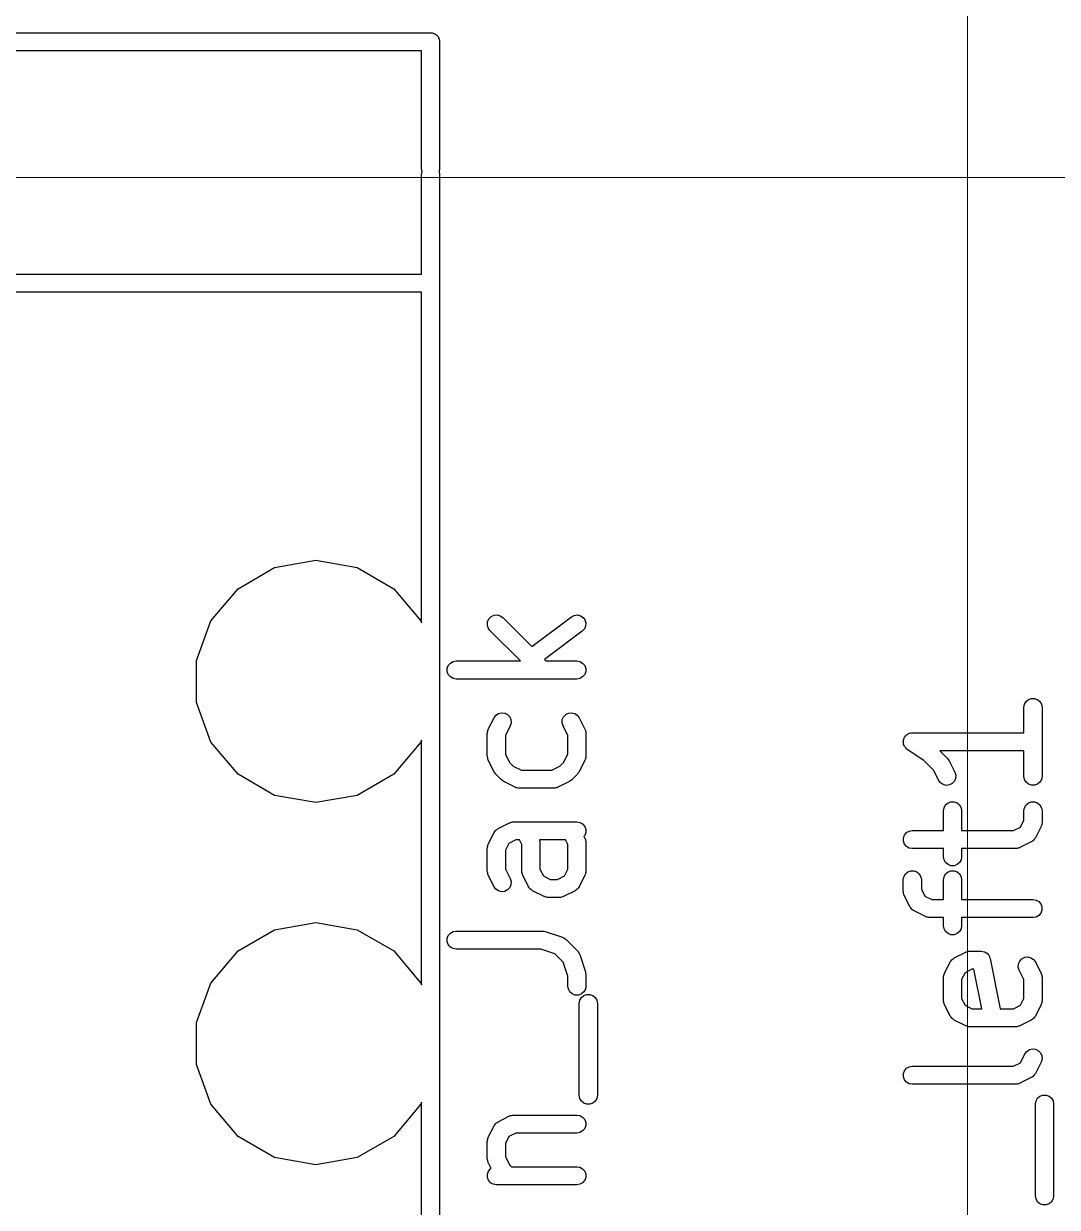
# Model space of a CAD drawing. Header units: millimetres. Extents: x 24 to 200, y 24 to 188.
# Drawn here: x 93.2 to 101.77, y 157.17 to 166.98 of the extents above; entities that cross this region are included whole.
import ezdxf

# ---------------------------------------------------------------- set-up
doc = ezdxf.new("R2010")
doc.units = ezdxf.units.MM
doc.layers.add('7_PCBサンプル', color=7, linetype='Continuous')
doc.layers.add('補助線', color=4, linetype='Continuous', lineweight=5, transparency=0.5)

# ---------------------------------------------------------------- blocks, each defined once
blk = doc.blocks.new('hhskb2-F.SilkS')
at = {"layer": '7_PCBサンプル'}
for p, q in [((77.45, -19.725), (83.55, -19.725)), ((83.55, -19.725), (83.5565, -19.7261)), ((83.5565, -19.7261), (83.563, -19.7261)), ((83.563, -19.7261), (83.5692, -19.7284)), ((83.5692, -19.7284), (83.5757, -19.7295)), ((83.5757, -19.7295), (83.5813, -19.7328)), ((83.5813, -19.7328), (83.5875, -19.735)), ((83.5875, -19.735), (83.5925, -19.7393)), ((83.5925, -19.7393), (83.5982, -19.7425)), ((83.5982, -19.7425), (83.6024, -19.7476)), ((83.6024, -19.7476), (83.6075, -19.7518)), ((83.6075, -19.7518), (83.6107, -19.7575)), ((83.6107, -19.7575), (83.615, -19.7625)), ((83.615, -19.7625), (83.6172, -19.7687)), ((83.6172, -19.7687), (83.6205, -19.7743)), ((83.6205, -19.7743), (83.6216, -19.7808)), ((83.6216, -19.7808), (83.6239, -19.787)), ((83.6239, -19.787), (83.6239, -19.7935)), ((83.6239, -19.7935), (83.625, -19.8)), ((83.625, -19.8), (83.625, -20.85)), ((83.475, -19.875), (77.525, -19.875)), ((83.475, -20.85), (83.475, -19.875)), ((83.4794, -20.875), (83.475, -20.85)), ((83.475, -20.9), (83.4794, -20.875)), ((83.625, -20.85), (83.6206, -20.875)), ((83.6206, -20.875), (83.625, -20.9)), ((83.475, -21.725), (83.475, -20.9)), ((83.625, -20.9), (83.625, -21.9)), ((77.525, -21.725), (83.475, -21.725)), ((83.475, -21.875), (77.525, -21.875)), ((83.475, -21.9), (83.475, -21.875)), ((83.475, -24.6137), (83.475, -21.9)), ((83.625, -21.9), (83.625, -34)), ((82.2567, -24.1567), (82.6, -24.0962)), ((82.6, -24.0962), (82.9433, -24.1567)), ((81.9548, -24.331), (82.2567, -24.1567)), ((82.9433, -24.1567), (83.2452, -24.331)), ((81.7307, -24.5981), (81.9548, -24.331)), ((83.2452, -24.331), (83.4693, -24.5981)), ((81.6114, -24.9257), (81.7307, -24.5981)), ((83.4693, -24.5981), (83.475, -24.6137)), ((81.6114, -25.2743), (81.6114, -24.9257)), ((81.7307, -25.6019), (81.6114, -25.2743)), ((88.4674, -25.3143), (88.4719, -25.2886)), ((88.4719, -25.2886), (88.4849, -25.2661)), ((88.4849, -25.2661), (88.5049, -25.2493)), ((88.5049, -25.2493), (88.5294, -25.2404)), ((88.5294, -25.2404), (88.5554, -25.2404)), ((88.5554, -25.2404), (88.5799, -25.2493)), ((88.5799, -25.2493), (88.5998, -25.2661)), ((88.5998, -25.2661), (88.6129, -25.2886)), ((88.6129, -25.2886), (88.6174, -25.3143)), ((88.4674, -25.525), (88.4674, -25.3143)), ((88.6174, -25.3143), (88.6174, -25.8857)), ((83.475, -25.5863), (83.4693, -25.6019)), ((83.475, -27.6137), (83.475, -25.5863)), ((87.4675, -25.5952), (87.4685, -25.5911)), ((87.4685, -25.6041), (87.4675, -25.5952)), ((87.4685, -25.587), (87.4716, -25.5786)), ((87.4685, -25.5911), (87.4685, -25.587)), ((87.4716, -25.5786), (87.4737, -25.5699)), ((87.4737, -25.5699), (87.476, -25.5664)), ((87.476, -25.5664), (87.4774, -25.5625)), ((87.4774, -25.5625), (87.4832, -25.5556)), ((87.4832, -25.5556), (87.4881, -25.5482)), ((87.4881, -25.5482), (87.4915, -25.5457)), ((87.4915, -25.5457), (87.4942, -25.5425)), ((87.4942, -25.5425), (87.5019, -25.5381)), ((87.5019, -25.5381), (87.5091, -25.5328)), ((87.5091, -25.5328), (87.5131, -25.5316)), ((87.5131, -25.5316), (87.5167, -25.5295)), ((87.5167, -25.5295), (87.5255, -25.528)), ((87.5255, -25.528), (87.5341, -25.5255)), ((87.5341, -25.5255), (87.5383, -25.5257)), ((87.5383, -25.5257), (87.5424, -25.525)), ((87.5424, -25.525), (88.4674, -25.525)), ((81.9548, -25.869), (81.7307, -25.6019)), ((83.4693, -25.6019), (83.2452, -25.869)), ((87.4685, -25.613), (87.4685, -25.6041)), ((87.4699, -25.6169), (87.4685, -25.613)), ((87.4704, -25.6211), (87.4699, -25.6169)), ((87.4744, -25.6291), (87.4704, -25.6211)), ((87.4774, -25.6375), (87.4744, -25.6291)), ((87.4801, -25.6407), (87.4774, -25.6375)), ((87.4819, -25.6444), (87.4801, -25.6407)), ((87.4884, -25.6506), (87.4819, -25.6444)), ((87.4942, -25.6575), (87.4884, -25.6506)), ((87.4978, -25.6595), (87.4942, -25.6575)), ((87.5008, -25.6624), (87.4978, -25.6595)), ((87.6375, -25.7535), (87.5008, -25.6624)), ((88.4674, -25.675), (87.7711, -25.675)), ((87.7711, -25.675), (87.8335, -25.7374)), ((88.4674, -25.8857), (88.4674, -25.675)), ((87.7188, -25.8349), (87.6375, -25.7535)), ((87.8335, -25.7374), (87.8404, -25.7473)), ((87.8404, -25.7473), (87.8476, -25.7569)), ((87.8476, -25.7569), (87.8952, -25.8522)), ((82.2567, -26.0433), (81.9548, -25.869)), ((83.2452, -25.869), (82.9433, -26.0433)), ((87.761, -25.9193), (87.7188, -25.8349)), ((87.8952, -25.8522), (87.9026, -25.8771)), ((87.9026, -25.8771), (87.901, -25.9031)), ((88.4719, -25.9114), (88.4674, -25.8857)), ((88.6174, -25.8857), (88.6129, -25.9114)), ((87.7765, -25.9402), (87.761, -25.9193)), ((87.7983, -25.9545), (87.7765, -25.9402)), ((87.8236, -25.9606), (87.7983, -25.9545)), ((87.8495, -25.9576), (87.8236, -25.9606)), ((87.8728, -25.946), (87.8495, -25.9576)), ((87.8907, -25.927), (87.8728, -25.946)), ((87.901, -25.9031), (87.8907, -25.927)), ((88.4849, -25.9339), (88.4719, -25.9114)), ((88.5049, -25.9507), (88.4849, -25.9339)), ((88.5294, -25.9596), (88.5049, -25.9507)), ((88.5554, -25.9596), (88.5294, -25.9596)), ((88.5799, -25.9507), (88.5554, -25.9596)), ((88.5998, -25.9339), (88.5799, -25.9507)), ((88.6129, -25.9114), (88.5998, -25.9339)), ((82.6, -26.1038), (82.2567, -26.0433)), ((82.9433, -26.0433), (82.6, -26.1038)), ((87.8007, -26.1714), (87.8052, -26.1458)), ((87.8007, -26.3345), (87.8007, -26.1714)), ((87.8052, -26.1458), (87.8183, -26.1232)), ((87.8183, -26.1232), (87.8382, -26.1065)), ((87.8382, -26.1065), (87.8627, -26.0976)), ((87.8627, -26.0976), (87.8887, -26.0976)), ((87.8887, -26.0976), (87.9132, -26.1065)), ((87.9132, -26.1065), (87.9332, -26.1232)), ((87.9332, -26.1232), (87.9462, -26.1458)), ((87.9462, -26.1458), (87.9507, -26.1714)), ((87.9507, -26.1714), (87.9507, -26.3345)), ((88.4674, -26.1714), (88.4719, -26.1458)), ((88.4674, -26.249), (88.4674, -26.1714)), ((88.4719, -26.1458), (88.4849, -26.1232)), ((88.4849, -26.1232), (88.5049, -26.1065)), ((88.5049, -26.1065), (88.5294, -26.0976)), ((88.5294, -26.0976), (88.5554, -26.0976)), ((88.5554, -26.0976), (88.5799, -26.1065)), ((88.5799, -26.1065), (88.5998, -26.1232)), ((88.5998, -26.1232), (88.6129, -26.1458)), ((88.6129, -26.1458), (88.6174, -26.1714)), ((88.6174, -26.1714), (88.6174, -26.2667)), ((88.4389, -26.306), (88.4674, -26.249)), ((88.6169, -26.2752), (88.6144, -26.2837)), ((88.6174, -26.2667), (88.6166, -26.2709)), ((88.6166, -26.2709), (88.6169, -26.2752)), ((87.4685, -26.3965), (87.4774, -26.372)), ((87.4774, -26.372), (87.4942, -26.3521)), ((87.4942, -26.3521), (87.5167, -26.339)), ((87.5167, -26.339), (87.5424, -26.3345)), ((87.5424, -26.3345), (87.8007, -26.3345)), ((87.9507, -26.3345), (88.3818, -26.3345)), ((88.3818, -26.3345), (88.4389, -26.306)), ((88.6095, -26.3002), (88.5618, -26.3954)), ((88.6107, -26.2961), (88.6095, -26.3002)), ((88.6129, -26.2923), (88.6107, -26.2961)), ((88.6144, -26.2837), (88.6129, -26.2923)), ((87.4685, -26.4225), (87.4685, -26.3965)), ((87.4774, -26.447), (87.4685, -26.4225)), ((87.4942, -26.467), (87.4774, -26.447)), ((87.5167, -26.48), (87.4942, -26.467)), ((88.4289, -26.4778), (88.4252, -26.48)), ((88.4331, -26.4766), (88.4289, -26.4778)), ((88.5283, -26.429), (88.4331, -26.4766)), ((88.5371, -26.4224), (88.5283, -26.429)), ((88.5463, -26.4164), (88.5371, -26.4224)), ((88.5476, -26.4147), (88.5463, -26.4164)), ((88.5492, -26.4135), (88.5476, -26.4147)), ((88.5553, -26.4043), (88.5492, -26.4135)), ((88.5618, -26.3954), (88.5553, -26.4043)), ((87.5424, -26.4845), (87.5167, -26.48)), ((87.8007, -26.4845), (87.5424, -26.4845)), ((87.8007, -26.5524), (87.8007, -26.4845)), ((87.8052, -26.578), (87.8007, -26.5524)), ((87.9507, -26.5524), (87.9462, -26.578)), ((88.3995, -26.4845), (87.9507, -26.4845)), ((87.9507, -26.4845), (87.9507, -26.5524)), ((88.4038, -26.4838), (88.3995, -26.4845)), ((88.4081, -26.484), (88.4038, -26.4838)), ((88.4165, -26.4815), (88.4081, -26.484)), ((88.4252, -26.48), (88.4165, -26.4815)), ((87.5049, -26.6779), (87.5294, -26.669)), ((87.5294, -26.669), (87.5554, -26.669)), ((87.5554, -26.669), (87.5799, -26.6779)), ((87.8183, -26.6006), (87.8052, -26.578)), ((87.8382, -26.6173), (87.8183, -26.6006)), ((87.8627, -26.6262), (87.8382, -26.6173)), ((87.8382, -26.6779), (87.8627, -26.669)), ((87.8887, -26.6262), (87.8627, -26.6262)), ((87.8627, -26.669), (87.8887, -26.669)), ((87.9132, -26.6173), (87.8887, -26.6262)), ((87.8887, -26.669), (87.9132, -26.6779)), ((87.9332, -26.6006), (87.9132, -26.6173)), ((87.9462, -26.578), (87.9332, -26.6006)), ((87.4674, -26.7429), (87.4719, -26.7172)), ((87.4674, -26.8381), (87.4674, -26.7429)), ((87.4719, -26.7172), (87.4849, -26.6946)), ((87.4849, -26.6946), (87.5049, -26.6779)), ((87.5799, -26.6779), (87.5998, -26.6946)), ((87.5998, -26.6946), (87.6129, -26.7172)), ((87.6129, -26.7172), (87.6174, -26.7429)), ((87.6174, -26.7429), (87.6174, -26.8204)), ((87.8007, -26.7429), (87.8052, -26.7172)), ((87.8007, -26.906), (87.8007, -26.7429)), ((87.8052, -26.7172), (87.8183, -26.6946)), ((87.8183, -26.6946), (87.8382, -26.6779)), ((87.9132, -26.6779), (87.9332, -26.6946)), ((87.9332, -26.6946), (87.9462, -26.7172)), ((87.9462, -26.7172), (87.9507, -26.7429)), ((87.9507, -26.7429), (87.9507, -26.906)), ((87.4681, -26.8424), (87.4674, -26.8381)), ((87.4679, -26.8467), (87.4681, -26.8424)), ((87.4704, -26.8551), (87.4679, -26.8467)), ((87.4719, -26.8637), (87.4704, -26.8551)), ((87.4741, -26.8675), (87.4719, -26.8637)), ((87.4753, -26.8716), (87.4741, -26.8675)), ((87.6174, -26.8204), (87.6459, -26.8774)), ((87.5229, -26.9669), (87.4753, -26.8716)), ((87.5295, -26.9757), (87.5229, -26.9669)), ((87.6459, -26.8774), (87.7029, -26.906)), ((87.7029, -26.906), (87.8007, -26.906)), ((87.9507, -26.906), (88.5424, -26.906)), ((88.5424, -26.906), (88.568, -26.9105)), ((88.568, -26.9105), (88.5906, -26.9235)), ((88.5906, -26.9235), (88.6073, -26.9435)), ((88.6073, -26.9435), (88.6162, -26.9679)), ((88.6162, -26.9679), (88.6162, -26.994)), ((87.5355, -26.9849), (87.5295, -26.9757)), ((87.5372, -26.9861), (87.5355, -26.9849)), ((87.5384, -26.9878), (87.5372, -26.9861)), ((87.5476, -26.9939), (87.5384, -26.9878)), ((87.5565, -27.0004), (87.5476, -26.9939)), ((87.6517, -27.048), (87.5565, -27.0004)), ((87.6558, -27.0493), (87.6517, -27.048)), ((87.6596, -27.0514), (87.6558, -27.0493)), ((87.6682, -27.053), (87.6596, -27.0514)), ((87.6767, -27.0555), (87.6682, -27.053)), ((87.681, -27.0552), (87.6767, -27.0555)), ((87.6852, -27.056), (87.681, -27.0552)), ((87.8007, -27.056), (87.6852, -27.056)), ((87.8007, -27.1238), (87.8007, -27.056)), ((88.5424, -27.056), (87.9507, -27.056)), ((87.9507, -27.056), (87.9507, -27.1238)), ((88.568, -27.0514), (88.5424, -27.056)), ((88.5906, -27.0384), (88.568, -27.0514)), ((88.6073, -27.0185), (88.5906, -27.0384)), ((88.6162, -26.994), (88.6073, -27.0185)), ((81.9548, -27.331), (82.2567, -27.1567)), ((82.2567, -27.1567), (82.6, -27.0962)), ((82.6, -27.0962), (82.9433, -27.1567)), ((82.9433, -27.1567), (83.2452, -27.331)), ((87.8052, -27.1495), (87.8007, -27.1238)), ((87.8183, -27.172), (87.8052, -27.1495)), ((87.9462, -27.1495), (87.9332, -27.172)), ((87.9507, -27.1238), (87.9462, -27.1495)), ((87.8382, -27.1888), (87.8183, -27.172)), ((87.8627, -27.1977), (87.8382, -27.1888)), ((87.8887, -27.1977), (87.8627, -27.1977)), ((87.9132, -27.1888), (87.8887, -27.1977)), ((87.9332, -27.172), (87.9132, -27.1888)), ((81.7307, -27.5981), (81.9548, -27.331)), ((83.2452, -27.331), (83.4693, -27.5981)), ((87.8898, -27.3901), (87.985, -27.3424)), ((87.985, -27.3424), (87.9892, -27.3412)), ((87.9892, -27.3412), (87.9929, -27.339)), ((87.9929, -27.339), (88.0016, -27.3375)), ((88.0016, -27.3375), (88.01, -27.335)), ((88.01, -27.335), (88.0143, -27.3353)), ((88.0143, -27.3353), (88.0186, -27.3345)), ((88.0186, -27.3345), (88.1138, -27.3345)), ((88.1138, -27.3345), (88.1258, -27.3366)), ((88.1258, -27.3366), (88.1378, -27.3385)), ((88.1378, -27.3385), (88.1386, -27.3389)), ((88.1386, -27.3389), (88.1395, -27.339)), ((88.1395, -27.339), (88.15, -27.3451)), ((88.15, -27.3451), (88.1607, -27.351)), ((88.1607, -27.351), (88.1613, -27.3516)), ((88.1613, -27.3516), (88.162, -27.3521)), ((88.162, -27.3521), (88.1698, -27.3614)), ((87.8086, -27.5188), (87.8563, -27.4236)), ((87.8563, -27.4236), (87.8628, -27.4148)), ((87.8628, -27.4148), (87.8689, -27.4056)), ((87.8689, -27.4056), (87.8705, -27.4043)), ((87.8705, -27.4043), (87.8718, -27.4027)), ((87.8718, -27.4027), (87.881, -27.3966)), ((87.881, -27.3966), (87.8898, -27.3901)), ((88.1698, -27.3614), (88.1779, -27.3705)), ((88.1779, -27.3705), (88.1782, -27.3714)), ((88.1782, -27.3714), (88.1788, -27.372)), ((88.1788, -27.372), (88.1829, -27.3835)), ((88.1829, -27.3835), (88.1874, -27.3948)), ((88.1874, -27.3948), (88.2705, -27.8107)), ((88.4203, -27.4657), (88.4218, -27.4397)), ((88.4218, -27.4397), (88.4322, -27.4158)), ((88.4322, -27.4158), (88.4501, -27.3969)), ((88.4501, -27.3969), (88.4734, -27.3853)), ((88.4734, -27.3853), (88.4993, -27.3823)), ((88.4993, -27.3823), (88.5246, -27.3883)), ((88.5246, -27.3883), (88.5463, -27.4027)), ((88.5463, -27.4027), (88.5618, -27.4236)), ((88.5618, -27.4236), (88.6095, -27.5188)), ((87.8007, -27.5524), (87.8015, -27.5481)), ((87.8007, -27.7429), (87.8007, -27.5524)), ((87.8012, -27.5438), (87.8037, -27.5354)), ((87.8015, -27.5481), (87.8012, -27.5438)), ((87.8037, -27.5354), (87.8052, -27.5267)), ((87.8052, -27.5267), (87.8074, -27.523)), ((87.8074, -27.523), (87.8086, -27.5188)), ((87.9792, -27.513), (87.9507, -27.5701)), ((88.0363, -27.4845), (87.9792, -27.513)), ((88.0523, -27.4845), (88.0363, -27.4845)), ((88.1176, -27.8107), (88.0523, -27.4845)), ((88.4277, -27.4907), (88.4203, -27.4657)), ((88.4674, -27.5701), (88.4277, -27.4907)), ((88.6095, -27.5188), (88.6107, -27.523)), ((88.6107, -27.523), (88.6129, -27.5267)), ((88.6129, -27.5267), (88.6144, -27.5354)), ((88.6144, -27.5354), (88.6169, -27.5438)), ((88.6169, -27.5438), (88.6166, -27.5481)), ((88.6166, -27.5481), (88.6174, -27.5524)), ((88.6174, -27.5524), (88.6174, -27.7429)), ((81.6114, -27.9257), (81.7307, -27.5981)), ((83.4693, -27.5981), (83.475, -27.6137)), ((87.9507, -27.5701), (87.9507, -27.7252)), ((88.4674, -27.7252), (88.4674, -27.5701)), ((87.8015, -27.7471), (87.8007, -27.7429)), ((87.8012, -27.7514), (87.8015, -27.7471)), ((87.8037, -27.7599), (87.8012, -27.7514)), ((87.9507, -27.7252), (87.9792, -27.7822)), ((88.4389, -27.7822), (88.4674, -27.7252)), ((88.6169, -27.7514), (88.6144, -27.7599)), ((88.6174, -27.7429), (88.6166, -27.7471)), ((88.6166, -27.7471), (88.6169, -27.7514)), ((87.8052, -27.7685), (87.8037, -27.7599)), ((87.8074, -27.7723), (87.8052, -27.7685)), ((87.8086, -27.7764), (87.8074, -27.7723)), ((87.8563, -27.8716), (87.8086, -27.7764)), ((87.9792, -27.7822), (88.0363, -27.8107)), ((88.0363, -27.8107), (88.1176, -27.8107)), ((88.2705, -27.8107), (88.3818, -27.8107)), ((88.3818, -27.8107), (88.4389, -27.7822)), ((88.6095, -27.7764), (88.5618, -27.8716)), ((88.6107, -27.7723), (88.6095, -27.7764)), ((88.6129, -27.7685), (88.6107, -27.7723)), ((88.6144, -27.7599), (88.6129, -27.7685)), ((81.6114, -28.2743), (81.6114, -27.9257)), ((87.8628, -27.8805), (87.8563, -27.8716)), ((87.8689, -27.8897), (87.8628, -27.8805)), ((87.8705, -27.8909), (87.8689, -27.8897)), ((87.8718, -27.8926), (87.8705, -27.8909)), ((87.881, -27.8986), (87.8718, -27.8926)), ((87.8898, -27.9052), (87.881, -27.8986)), ((87.985, -27.9528), (87.8898, -27.9052)), ((88.5283, -27.9052), (88.4331, -27.9528)), ((88.5371, -27.8986), (88.5283, -27.9052)), ((88.5463, -27.8926), (88.5371, -27.8986)), ((88.5476, -27.8909), (88.5463, -27.8926)), ((88.5492, -27.8897), (88.5476, -27.8909)), ((88.5553, -27.8805), (88.5492, -27.8897)), ((88.5618, -27.8716), (88.5553, -27.8805)), ((87.9892, -27.954), (87.985, -27.9528)), ((87.9929, -27.9562), (87.9892, -27.954)), ((88.0016, -27.9577), (87.9929, -27.9562)), ((88.01, -27.9602), (88.0016, -27.9577)), ((88.0143, -27.96), (88.01, -27.9602)), ((88.0186, -27.9607), (88.0143, -27.96)), ((88.3995, -27.9607), (88.0186, -27.9607)), ((88.4038, -27.96), (88.3995, -27.9607)), ((88.4081, -27.9602), (88.4038, -27.96)), ((88.4165, -27.9577), (88.4081, -27.9602)), ((88.4252, -27.9562), (88.4165, -27.9577)), ((88.4289, -27.954), (88.4252, -27.9562)), ((88.4331, -27.9528), (88.4289, -27.954)), ((88.5126, -28.1502), (88.5379, -28.1442)), ((88.5379, -28.1442), (88.5638, -28.1472)), ((88.4389, -28.2584), (88.4753, -28.1855)), ((88.4753, -28.1855), (88.4908, -28.1646)), ((88.4908, -28.1646), (88.5126, -28.1502)), ((88.5638, -28.1472), (88.5871, -28.1588)), ((88.5871, -28.1588), (88.605, -28.1777)), ((88.605, -28.1777), (88.6153, -28.2016)), ((88.6169, -28.2276), (88.6095, -28.2526)), ((88.6153, -28.2016), (88.6169, -28.2276)), ((81.7307, -28.6019), (81.6114, -28.2743)), ((87.4685, -28.3489), (87.4774, -28.3244)), ((87.4774, -28.3244), (87.4942, -28.3045)), ((87.4942, -28.3045), (87.5167, -28.2914)), ((87.5167, -28.2914), (87.5424, -28.2869)), ((87.5424, -28.2869), (88.3818, -28.2869)), ((88.3818, -28.2869), (88.4389, -28.2584)), ((88.6095, -28.2526), (88.5618, -28.3478)), ((87.4685, -28.3749), (87.4685, -28.3489)), ((87.4774, -28.3994), (87.4685, -28.3749)), ((87.4942, -28.4194), (87.4774, -28.3994)), ((87.5167, -28.4324), (87.4942, -28.4194)), ((87.5424, -28.4369), (87.5167, -28.4324)), ((88.3995, -28.4369), (87.5424, -28.4369)), ((88.4038, -28.4362), (88.3995, -28.4369)), ((88.4081, -28.4364), (88.4038, -28.4362)), ((88.4165, -28.4339), (88.4081, -28.4364)), ((88.4252, -28.4324), (88.4165, -28.4339)), ((88.4289, -28.4302), (88.4252, -28.4324)), ((88.4331, -28.429), (88.4289, -28.4302)), ((88.5283, -28.3814), (88.4331, -28.429)), ((88.5371, -28.3748), (88.5283, -28.3814)), ((88.5463, -28.3687), (88.5371, -28.3748)), ((88.5476, -28.3671), (88.5463, -28.3687)), ((88.5492, -28.3659), (88.5476, -28.3671)), ((88.5553, -28.3567), (88.5492, -28.3659)), ((88.5618, -28.3478), (88.5553, -28.3567)), ((88.5802, -28.5518), (88.6001, -28.535)), ((88.6001, -28.535), (88.6246, -28.5261)), ((88.6246, -28.5261), (88.6506, -28.5261)), ((88.6506, -28.5261), (88.6751, -28.535)), ((88.6751, -28.535), (88.6951, -28.5518)), ((81.9548, -28.869), (81.7307, -28.6019)), ((83.4693, -28.6019), (83.2452, -28.869)), ((83.475, -28.5863), (83.4693, -28.6019)), ((83.475, -31.6137), (83.475, -28.5863)), ((88.5626, -28.6), (88.5671, -28.5743)), ((88.5626, -29.3619), (88.5626, -28.6)), ((88.5671, -28.5743), (88.5802, -28.5518)), ((88.6951, -28.5518), (88.7081, -28.5743)), ((88.7081, -28.5743), (88.7126, -28.6)), ((88.7126, -28.6), (88.7126, -29.3619)), ((82.2567, -29.0433), (81.9548, -28.869)), ((83.2452, -28.869), (82.9433, -29.0433)), ((82.6, -29.1038), (82.2567, -29.0433)), ((82.9433, -29.0433), (82.6, -29.1038)), ((88.5671, -29.3876), (88.5626, -29.3619)), ((88.5802, -29.4101), (88.5671, -29.3876)), ((88.6001, -29.4269), (88.5802, -29.4101)), ((88.6951, -29.4101), (88.6751, -29.4269)), ((88.7081, -29.3876), (88.6951, -29.4101)), ((88.7126, -29.3619), (88.7081, -29.3876)), ((88.6246, -29.4358), (88.6001, -29.4269)), ((88.6506, -29.4358), (88.6246, -29.4358)), ((88.6751, -29.4269), (88.6506, -29.4358))]:
    blk.add_line(p, q, dxfattribs=at)
blk = doc.blocks.new('hhskb2-F.Fab')
at = {"layer": '7_PCBサンプル'}
for p, q in [((84.021, -24.6303), (84.0233, -24.6044)), ((84.0233, -24.6044), (84.0343, -24.5808)), ((84.0343, -24.5808), (84.0527, -24.5624)), ((84.0527, -24.5624), (84.0763, -24.5514)), ((84.0763, -24.5514), (84.1022, -24.5491)), ((84.1022, -24.5491), (84.1274, -24.5558)), ((84.1274, -24.5558), (84.1487, -24.5708)), ((84.1487, -24.5708), (84.3885, -24.8105)), ((84.3885, -24.8105), (84.7174, -24.5638)), ((84.7174, -24.5638), (84.7406, -24.552)), ((84.7406, -24.552), (84.7665, -24.5489)), ((84.7665, -24.5489), (84.7918, -24.5548)), ((84.7918, -24.5548), (84.8137, -24.5691)), ((84.8137, -24.5691), (84.8293, -24.5899)), ((84.8293, -24.5899), (84.8368, -24.6148)), ((84.0277, -24.6555), (84.021, -24.6303)), ((84.0427, -24.6768), (84.0277, -24.6555)), ((84.2956, -24.9298), (84.0427, -24.6768)), ((84.8074, -24.6838), (84.4956, -24.9176)), ((84.8252, -24.6648), (84.8074, -24.6838)), ((84.8354, -24.6408), (84.8252, -24.6648)), ((84.8368, -24.6148), (84.8354, -24.6408)), ((83.6885, -24.9917), (83.6974, -24.9673)), ((83.6885, -25.0178), (83.6885, -24.9917)), ((83.6974, -24.9673), (83.7142, -24.9473)), ((83.7142, -24.9473), (83.7367, -24.9343)), ((83.7367, -24.9343), (83.7624, -24.9298)), ((83.7624, -24.9298), (84.2956, -24.9298)), ((84.4956, -24.9176), (84.5077, -24.9298)), ((84.5077, -24.9298), (84.7624, -24.9298)), ((84.7624, -24.9298), (84.788, -24.9343)), ((84.788, -24.9343), (84.8106, -24.9473)), ((84.8106, -24.9473), (84.8273, -24.9673)), ((84.8273, -24.9673), (84.8362, -24.9917)), ((84.8362, -24.9917), (84.8362, -25.0178)), ((83.6974, -25.0423), (83.6885, -25.0178)), ((83.7142, -25.0622), (83.6974, -25.0423)), ((83.7367, -25.0752), (83.7142, -25.0622)), ((83.7624, -25.0798), (83.7367, -25.0752)), ((84.7624, -25.0798), (83.7624, -25.0798)), ((84.788, -25.0752), (84.7624, -25.0798)), ((84.8106, -25.0622), (84.788, -25.0752)), ((84.8273, -25.0423), (84.8106, -25.0622)), ((84.8362, -25.0178), (84.8273, -25.0423)), ((84.0763, -25.3998), (84.0918, -25.3789)), ((84.0918, -25.3789), (84.1135, -25.3645)), ((84.1135, -25.3645), (84.1388, -25.3585)), ((84.1388, -25.3585), (84.1647, -25.3614)), ((84.1647, -25.3614), (84.188, -25.3731)), ((84.188, -25.3731), (84.2059, -25.392)), ((84.2059, -25.392), (84.2163, -25.4159)), ((84.6418, -25.4159), (84.6522, -25.392)), ((84.6522, -25.392), (84.6701, -25.3731)), ((84.6701, -25.3731), (84.6934, -25.3614)), ((84.6934, -25.3614), (84.7193, -25.3585)), ((84.7193, -25.3585), (84.7446, -25.3645)), ((84.7446, -25.3645), (84.7663, -25.3789)), ((84.7663, -25.3789), (84.7818, -25.3998)), ((84.0274, -25.4992), (84.0286, -25.495)), ((84.0286, -25.495), (84.0763, -25.3998)), ((84.2104, -25.4669), (84.1707, -25.5463)), ((84.2178, -25.4419), (84.2104, -25.4669)), ((84.2163, -25.4159), (84.2178, -25.4419)), ((84.6403, -25.4419), (84.6418, -25.4159)), ((84.6477, -25.4669), (84.6403, -25.4419)), ((84.6874, -25.5463), (84.6477, -25.4669)), ((84.7818, -25.3998), (84.8295, -25.495)), ((84.8295, -25.495), (84.8307, -25.4992)), ((84.0207, -25.5286), (84.0215, -25.5243)), ((84.0207, -25.719), (84.0207, -25.5286)), ((84.0212, -25.52), (84.0237, -25.5116)), ((84.0215, -25.5243), (84.0212, -25.52)), ((84.0237, -25.5116), (84.0252, -25.5029)), ((84.0252, -25.5029), (84.0274, -25.4992)), ((84.1707, -25.5463), (84.1707, -25.7013)), ((84.6874, -25.7013), (84.6874, -25.5463)), ((84.8307, -25.4992), (84.8329, -25.5029)), ((84.8329, -25.5029), (84.8344, -25.5116)), ((84.8344, -25.5116), (84.8369, -25.52)), ((84.8369, -25.52), (84.8366, -25.5243)), ((84.8366, -25.5243), (84.8374, -25.5286)), ((84.8374, -25.5286), (84.8374, -25.719)), ((84.0215, -25.7233), (84.0207, -25.719)), ((84.0212, -25.7276), (84.0215, -25.7233)), ((84.0237, -25.736), (84.0212, -25.7276)), ((84.0252, -25.7447), (84.0237, -25.736)), ((84.0274, -25.7484), (84.0252, -25.7447)), ((84.0286, -25.7526), (84.0274, -25.7484)), ((84.0763, -25.8478), (84.0286, -25.7526)), ((84.1707, -25.7013), (84.205, -25.7699)), ((84.205, -25.7699), (84.2354, -25.8003)), ((84.6227, -25.8003), (84.6531, -25.7699)), ((84.6531, -25.7699), (84.6874, -25.7013)), ((84.8295, -25.7526), (84.7818, -25.8478)), ((84.8307, -25.7484), (84.8295, -25.7526)), ((84.8329, -25.7447), (84.8307, -25.7484)), ((84.8344, -25.736), (84.8329, -25.7447)), ((84.8369, -25.7276), (84.8344, -25.736)), ((84.8374, -25.719), (84.8366, -25.7233)), ((84.8366, -25.7233), (84.8369, -25.7276)), ((84.0834, -25.8575), (84.0763, -25.8478)), ((84.0903, -25.8673), (84.0834, -25.8575)), ((84.1379, -25.9149), (84.0903, -25.8673)), ((84.2354, -25.8003), (84.3039, -25.8345)), ((84.3039, -25.8345), (84.5542, -25.8345)), ((84.5542, -25.8345), (84.6227, -25.8003)), ((84.7678, -25.8673), (84.7202, -25.9149)), ((84.7747, -25.8575), (84.7678, -25.8673)), ((84.7818, -25.8478), (84.7747, -25.8575)), ((84.1478, -25.9218), (84.1379, -25.9149)), ((84.1574, -25.929), (84.1478, -25.9218)), ((84.2526, -25.9766), (84.1574, -25.929)), ((84.2568, -25.9778), (84.2526, -25.9766)), ((84.2605, -25.98), (84.2568, -25.9778)), ((84.2692, -25.9815), (84.2605, -25.98)), ((84.2776, -25.984), (84.2692, -25.9815)), ((84.2819, -25.9838), (84.2776, -25.984)), ((84.2862, -25.9845), (84.2819, -25.9838)), ((84.5719, -25.9845), (84.2862, -25.9845)), ((84.5762, -25.9838), (84.5719, -25.9845)), ((84.5805, -25.984), (84.5762, -25.9838)), ((84.5889, -25.9815), (84.5805, -25.984)), ((84.5976, -25.98), (84.5889, -25.9815)), ((84.6013, -25.9778), (84.5976, -25.98)), ((84.6054, -25.9766), (84.6013, -25.9778)), ((84.7007, -25.929), (84.6054, -25.9766)), ((84.7103, -25.9218), (84.7007, -25.929)), ((84.7202, -25.9149), (84.7103, -25.9218)), ((84.1098, -26.3186), (84.205, -26.271)), ((84.205, -26.271), (84.2092, -26.2698)), ((84.2092, -26.2698), (84.2129, -26.2676)), ((84.2129, -26.2676), (84.2216, -26.2661)), ((84.2216, -26.2661), (84.23, -26.2636)), ((84.23, -26.2636), (84.2343, -26.2638)), ((84.2343, -26.2638), (84.2386, -26.2631)), ((84.2386, -26.2631), (84.7624, -26.2631)), ((84.7624, -26.2631), (84.788, -26.2676)), ((84.788, -26.2676), (84.8106, -26.2806)), ((84.8106, -26.2806), (84.8273, -26.3006)), ((84.0286, -26.4474), (84.0763, -26.3522)), ((84.0763, -26.3522), (84.0828, -26.3433)), ((84.0828, -26.3433), (84.0889, -26.3341)), ((84.0889, -26.3341), (84.0905, -26.3329)), ((84.0905, -26.3329), (84.0918, -26.3313)), ((84.0918, -26.3313), (84.101, -26.3252)), ((84.101, -26.3252), (84.1098, -26.3186)), ((84.8273, -26.3756), (84.8211, -26.383)), ((84.8273, -26.3006), (84.8362, -26.3251)), ((84.8362, -26.3511), (84.8273, -26.3756)), ((84.8362, -26.3251), (84.8362, -26.3511)), ((84.0207, -26.481), (84.0215, -26.4767)), ((84.0212, -26.4724), (84.0237, -26.464)), ((84.0215, -26.4767), (84.0212, -26.4724)), ((84.0237, -26.464), (84.0252, -26.4553)), ((84.0252, -26.4553), (84.0274, -26.4516)), ((84.0274, -26.4516), (84.0286, -26.4474)), ((84.1992, -26.4416), (84.1707, -26.4987)), ((84.2563, -26.4131), (84.1992, -26.4416)), ((84.2875, -26.4131), (84.2563, -26.4131)), ((84.3064, -26.451), (84.2875, -26.4131)), ((84.3064, -26.6714), (84.3064, -26.451)), ((84.4529, -26.4131), (84.4534, -26.4163)), ((84.6684, -26.4131), (84.4529, -26.4131)), ((84.4534, -26.4163), (84.4559, -26.4248)), ((84.4559, -26.4248), (84.4557, -26.4291)), ((84.4557, -26.4291), (84.4564, -26.4333)), ((84.4564, -26.4333), (84.4564, -26.6537)), ((84.6874, -26.451), (84.6684, -26.4131)), ((84.6874, -26.6537), (84.6874, -26.451)), ((84.8211, -26.383), (84.8295, -26.3998)), ((84.8295, -26.3998), (84.8307, -26.4039)), ((84.8307, -26.4039), (84.8329, -26.4077)), ((84.8329, -26.4077), (84.8344, -26.4163)), ((84.8344, -26.4163), (84.8369, -26.4248)), ((84.8369, -26.4248), (84.8366, -26.4291)), ((84.8366, -26.4291), (84.8374, -26.4333)), ((84.8374, -26.4333), (84.8374, -26.6714)), ((84.0207, -26.6714), (84.0207, -26.481)), ((84.1707, -26.4987), (84.1707, -26.6537)), ((84.0215, -26.6757), (84.0207, -26.6714)), ((84.1707, -26.6537), (84.2104, -26.7331)), ((84.3072, -26.6757), (84.3064, -26.6714)), ((84.4564, -26.6537), (84.4849, -26.7108)), ((84.6589, -26.7108), (84.6874, -26.6537)), ((84.8374, -26.6714), (84.8366, -26.6757)), ((84.0212, -26.68), (84.0215, -26.6757)), ((84.0237, -26.6884), (84.0212, -26.68)), ((84.0252, -26.6971), (84.0237, -26.6884)), ((84.0274, -26.7008), (84.0252, -26.6971)), ((84.0286, -26.705), (84.0274, -26.7008)), ((84.0763, -26.8002), (84.0286, -26.705)), ((84.2104, -26.7331), (84.2178, -26.7581)), ((84.2178, -26.7581), (84.2163, -26.7841)), ((84.3069, -26.68), (84.3072, -26.6757)), ((84.3094, -26.6884), (84.3069, -26.68)), ((84.311, -26.6971), (84.3094, -26.6884)), ((84.3131, -26.7008), (84.311, -26.6971)), ((84.3143, -26.705), (84.3131, -26.7008)), ((84.362, -26.8002), (84.3143, -26.705)), ((84.4849, -26.7108), (84.542, -26.7393)), ((84.542, -26.7393), (84.6018, -26.7393)), ((84.6018, -26.7393), (84.6589, -26.7108)), ((84.8295, -26.705), (84.7818, -26.8002)), ((84.8307, -26.7008), (84.8295, -26.705)), ((84.8329, -26.6971), (84.8307, -26.7008)), ((84.8344, -26.6884), (84.8329, -26.6971)), ((84.8369, -26.68), (84.8344, -26.6884)), ((84.8366, -26.6757), (84.8369, -26.68)), ((84.0918, -26.8211), (84.0763, -26.8002)), ((84.1135, -26.8355), (84.0918, -26.8211)), ((84.1388, -26.8415), (84.1135, -26.8355)), ((84.1647, -26.8386), (84.1388, -26.8415)), ((84.188, -26.8269), (84.1647, -26.8386)), ((84.2059, -26.808), (84.188, -26.8269)), ((84.2163, -26.7841), (84.2059, -26.808)), ((84.3685, -26.809), (84.362, -26.8002)), ((84.3746, -26.8182), (84.3685, -26.809)), ((84.3762, -26.8195), (84.3746, -26.8182)), ((84.3775, -26.8211), (84.3762, -26.8195)), ((84.3867, -26.8272), (84.3775, -26.8211)), ((84.3955, -26.8337), (84.3867, -26.8272)), ((84.4907, -26.8814), (84.3955, -26.8337)), ((84.7483, -26.8337), (84.6531, -26.8814)), ((84.7571, -26.8272), (84.7483, -26.8337)), ((84.7663, -26.8211), (84.7571, -26.8272)), ((84.7676, -26.8195), (84.7663, -26.8211)), ((84.7692, -26.8182), (84.7676, -26.8195)), ((84.7753, -26.809), (84.7692, -26.8182)), ((84.7818, -26.8002), (84.7753, -26.809)), ((84.4949, -26.8826), (84.4907, -26.8814)), ((84.4986, -26.8848), (84.4949, -26.8826)), ((84.5073, -26.8863), (84.4986, -26.8848)), ((84.5157, -26.8888), (84.5073, -26.8863)), ((84.52, -26.8885), (84.5157, -26.8888)), ((84.5243, -26.8893), (84.52, -26.8885)), ((84.6195, -26.8893), (84.5243, -26.8893)), ((84.6238, -26.8885), (84.6195, -26.8893)), ((84.6281, -26.8888), (84.6238, -26.8885)), ((84.6365, -26.8863), (84.6281, -26.8888)), ((84.6452, -26.8848), (84.6365, -26.8863)), ((84.6489, -26.8826), (84.6452, -26.8848)), ((84.6531, -26.8814), (84.6489, -26.8826)), ((83.6885, -27.2298), (83.6974, -27.2054)), ((83.6885, -27.2559), (83.6885, -27.2298)), ((83.6974, -27.2804), (83.6885, -27.2559)), ((83.6974, -27.2054), (83.7142, -27.1854)), ((83.7142, -27.1854), (83.7367, -27.1724)), ((83.7367, -27.1724), (83.7624, -27.1679)), ((83.7624, -27.1679), (84.4767, -27.1679)), ((84.4767, -27.1679), (84.4885, -27.1699)), ((84.4885, -27.1699), (84.5004, -27.1717)), ((84.5004, -27.1717), (84.6432, -27.2193)), ((84.6432, -27.2193), (84.647, -27.2214)), ((84.647, -27.2214), (84.6512, -27.2225)), ((84.6512, -27.2225), (84.6584, -27.2275)), ((84.6584, -27.2275), (84.6661, -27.2317)), ((84.6661, -27.2317), (84.669, -27.235)), ((84.669, -27.235), (84.6726, -27.2374)), ((84.6726, -27.2374), (84.7678, -27.3327)), ((83.7142, -27.3003), (83.6974, -27.2804)), ((83.7367, -27.3133), (83.7142, -27.3003)), ((83.7624, -27.3179), (83.7367, -27.3133)), ((84.4645, -27.3179), (83.7624, -27.3179)), ((84.579, -27.356), (84.4645, -27.3179)), ((84.6492, -27.4262), (84.579, -27.356)), ((84.7678, -27.3327), (84.7703, -27.3362)), ((84.7703, -27.3362), (84.7735, -27.3391)), ((84.7735, -27.3391), (84.7777, -27.3468)), ((84.7777, -27.3468), (84.7827, -27.354)), ((84.7827, -27.354), (84.7839, -27.3582)), ((84.7839, -27.3582), (84.7859, -27.362)), ((84.6874, -27.5407), (84.6492, -27.4262)), ((84.7859, -27.362), (84.8335, -27.5049)), ((84.6874, -27.6238), (84.6874, -27.5407)), ((84.8335, -27.5049), (84.8353, -27.5167)), ((84.8353, -27.5167), (84.8374, -27.5286)), ((84.8374, -27.5286), (84.8374, -27.6238)), ((84.6919, -27.6495), (84.6874, -27.6238)), ((84.7049, -27.672), (84.6919, -27.6495)), ((84.8329, -27.6495), (84.8198, -27.672)), ((84.8374, -27.6238), (84.8329, -27.6495)), ((84.7249, -27.6888), (84.7049, -27.672)), ((84.7494, -27.6977), (84.7249, -27.6888)), ((84.7754, -27.6977), (84.7494, -27.6977)), ((84.7999, -27.6888), (84.7754, -27.6977)), ((84.7826, -27.7667), (84.7871, -27.741)), ((84.7871, -27.741), (84.8002, -27.7185)), ((84.8198, -27.672), (84.7999, -27.6888)), ((84.8002, -27.7185), (84.8201, -27.7017)), ((84.8201, -27.7017), (84.8446, -27.6928)), ((84.8446, -27.6928), (84.8706, -27.6928)), ((84.8706, -27.6928), (84.8951, -27.7017)), ((84.8951, -27.7017), (84.9151, -27.7185)), ((84.9151, -27.7185), (84.9281, -27.741)), ((84.9281, -27.741), (84.9326, -27.7667)), ((84.7826, -28.5286), (84.7826, -27.7667)), ((84.9326, -27.7667), (84.9326, -28.5286)), ((84.7871, -28.5542), (84.7826, -28.5286)), ((84.9326, -28.5286), (84.9281, -28.5542)), ((84.8002, -28.5768), (84.7871, -28.5542)), ((84.8201, -28.5935), (84.8002, -28.5768)), ((84.8446, -28.6024), (84.8201, -28.5935)), ((84.8706, -28.6024), (84.8446, -28.6024)), ((84.8951, -28.5935), (84.8706, -28.6024)), ((84.9151, -28.5768), (84.8951, -28.5935)), ((84.9281, -28.5542), (84.9151, -28.5768)), ((84.1098, -28.7472), (84.205, -28.6996)), ((84.205, -28.6996), (84.2092, -28.6984)), ((84.2092, -28.6984), (84.2129, -28.6962)), ((84.2129, -28.6962), (84.2216, -28.6947)), ((84.2216, -28.6947), (84.23, -28.6922)), ((84.23, -28.6922), (84.2343, -28.6924)), ((84.2343, -28.6924), (84.2386, -28.6917)), ((84.2386, -28.6917), (84.7624, -28.6917)), ((84.7624, -28.6917), (84.788, -28.6962)), ((84.788, -28.6962), (84.8106, -28.7092)), ((84.8106, -28.7092), (84.8273, -28.7292)), ((84.8273, -28.7292), (84.8362, -28.7536)), ((84.0286, -28.876), (84.0763, -28.7807)), ((84.0763, -28.7807), (84.0828, -28.7719)), ((84.0828, -28.7719), (84.0889, -28.7627)), ((84.0889, -28.7627), (84.0905, -28.7615)), ((84.0905, -28.7615), (84.0918, -28.7598)), ((84.0918, -28.7598), (84.101, -28.7538)), ((84.101, -28.7538), (84.1098, -28.7472)), ((84.8106, -28.8241), (84.788, -28.8371)), ((84.8273, -28.8042), (84.8106, -28.8241)), ((84.8362, -28.7797), (84.8273, -28.8042)), ((84.8362, -28.7536), (84.8362, -28.7797)), ((84.0207, -28.9095), (84.0215, -28.9053)), ((84.0207, -29.0524), (84.0207, -28.9095)), ((84.0212, -28.9009), (84.0237, -28.8925)), ((84.0215, -28.9053), (84.0212, -28.9009)), ((84.0237, -28.8925), (84.0252, -28.8839)), ((84.0252, -28.8839), (84.0274, -28.8801)), ((84.0274, -28.8801), (84.0286, -28.876)), ((84.1992, -28.8702), (84.1707, -28.9272)), ((84.1707, -28.9272), (84.1707, -29.0347)), ((84.2563, -28.8417), (84.1992, -28.8702)), ((84.7624, -28.8417), (84.2563, -28.8417)), ((84.788, -28.8371), (84.7624, -28.8417)), ((84.0215, -29.0566), (84.0207, -29.0524)), ((84.0212, -29.061), (84.0215, -29.0566)), ((84.0237, -29.0694), (84.0212, -29.061)), ((84.0252, -29.078), (84.0237, -29.0694)), ((84.0274, -29.0818), (84.0252, -29.078)), ((84.0286, -29.0859), (84.0274, -29.0818)), ((84.053, -29.1346), (84.0286, -29.0859)), ((84.1707, -29.0347), (84.205, -29.1032)), ((84.205, -29.1032), (84.222, -29.1202)), ((84.222, -29.1202), (84.7624, -29.1202)), ((84.7624, -29.1202), (84.788, -29.1248)), ((84.788, -29.1248), (84.8106, -29.1378)), ((84.0219, -29.1822), (84.0308, -29.1577)), ((84.0219, -29.2083), (84.0219, -29.1822)), ((84.0308, -29.2327), (84.0219, -29.2083)), ((84.0308, -29.1577), (84.0475, -29.1378)), ((84.0475, -29.1378), (84.053, -29.1346)), ((84.8106, -29.1378), (84.8273, -29.1577)), ((84.8273, -29.1577), (84.8362, -29.1822)), ((84.8362, -29.2083), (84.8273, -29.2327)), ((84.8362, -29.1822), (84.8362, -29.2083)), ((84.0475, -29.2527), (84.0308, -29.2327)), ((84.0701, -29.2657), (84.0475, -29.2527)), ((84.0957, -29.2702), (84.0701, -29.2657)), ((84.7624, -29.2702), (84.0957, -29.2702)), ((84.788, -29.2657), (84.7624, -29.2702)), ((84.8106, -29.2527), (84.788, -29.2657)), ((84.8273, -29.2327), (84.8106, -29.2527))]:
    blk.add_line(p, q, dxfattribs=at)

msp = doc.modelspace()

# ---------------------------------------------------------------- linework, layer by layer
at = {"layer": '補助線'}
for p, q in [((101.025, 171.2), (101.025, 69.8817)), ((33.6413, 165.7), (185.4087, 165.7))]:
    msp.add_line(p, q, dxfattribs=at)

# ---------------------------------------------------------------- block references
for name in ['hhskb2-F.SilkS', 'hhskb2-F.Fab']:
    msp.add_blockref(name, (13.025, 186.625))

doc.saveas('drawing.dxf')
